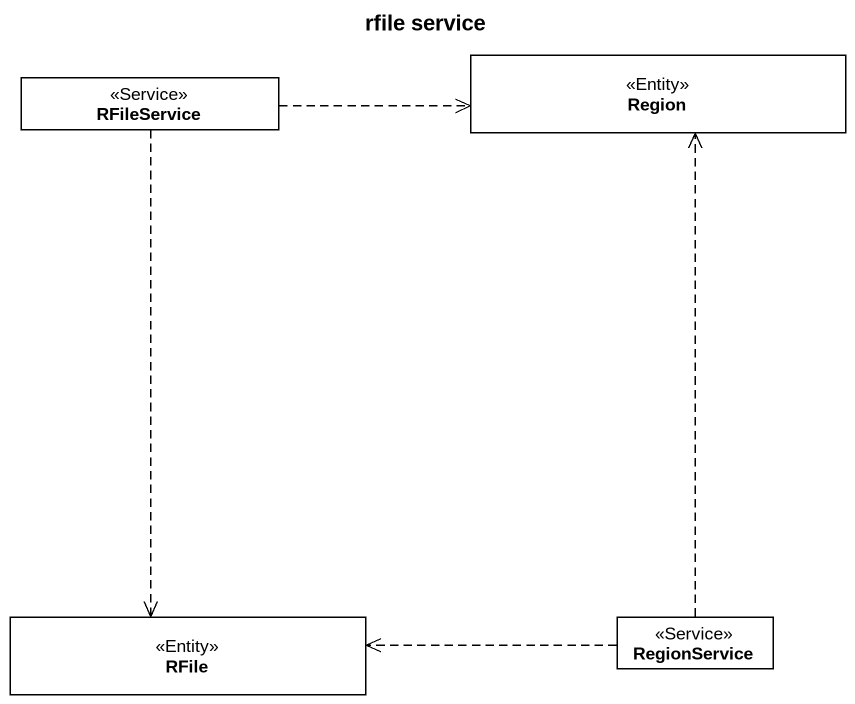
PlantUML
@startuml
title rfile service
hide circle
hide empty members
class Region <<Entity>>
class RFileService <<Service>>
class RFile <<Entity>>
class RegionService <<Service>>
RFileService .right.> Region
RFileService ..> RFile
RegionService .up.> Region
RegionService .left.> RFile
@enduml
